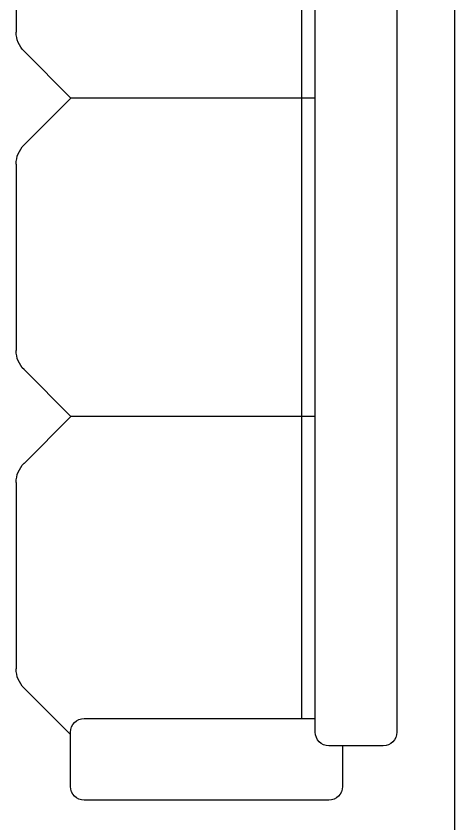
# Model space of a CAD drawing. Header units: millimetres. Extents: x -1292 to 2253, y 326 to 453.
# Drawn here: x 2096.692 to 2097.499, y 352.656 to 354.141 of the extents above; entities that cross this region are included whole.
import ezdxf

# ---------------------------------------------------------------- set-up
doc = ezdxf.new("R2010")
doc.units = ezdxf.units.MM
doc.header["$LTSCALE"] = 0.5
doc.layers.add('-HIDRO', color=8, linetype='Continuous')

# ---------------------------------------------------------------- blocks, each defined once
blk = doc.blocks.new('Sofá02_3')
at = {"layer": '-HIDRO'}
for p, q in [((0.87, 0), (-0.87, 0)), ((-0.895, -0.025), (-0.895, -0.1)), ((-0.895, -0.1), (-0.97, -0.1)), ((-0.895, -0.1), (-0.895, -0.125)), ((-0.995, -0.125), (-0.995, -0.575)), ((-0.87, -0.15), (0.87, -0.15)), ((-0.845, -0.575), (-0.845, -0.15)), ((-0.29, -0.15), (-0.29, -0.5993)), ((0.295, -0.15), (0.295, -0.5993)), ((-0.845, -0.175), (0.845, -0.175)), ((-0.97, -0.6), (-0.8743, -0.6)), ((-0.8743, -0.6), (-0.7889, -0.6854)), ((-0.8743, -0.6), (-0.87, -0.6)), ((-0.29, -0.5993), (-0.3761, -0.6854)), ((-0.29, -0.5993), (-0.2039, -0.6854)), ((0.295, -0.5993), (0.2089, -0.6854)), ((0.295, -0.5993), (0.3811, -0.6854)), ((-0.4114, -0.7), (-0.7536, -0.7)), ((0.1736, -0.7), (-0.1686, -0.7)), ((0.7743, -0.7), (0.4164, -0.7))]:
    blk.add_line(p, q, dxfattribs=at)
for centre, radius, start, end in [((-0.87, -0.025), 0.025, 90, 180), ((-0.97, -0.125), 0.025, 90, 180), ((-0.87, -0.125), 0.025, 180, 270), ((-0.97, -0.575), 0.025, 180, 270), ((-0.87, -0.575), 0.025, 270, 0), ((-0.7536, -0.65), 0.05, 225, 270), ((-0.4114, -0.65), 0.05, 270, 315), ((-0.1686, -0.65), 0.05, 225, 270), ((0.1736, -0.65), 0.05, 270, 315), ((0.4164, -0.65), 0.05, 225, 270)]:
    blk.add_arc(centre, radius, start, end, dxfattribs=at)

msp = doc.modelspace()

# ---------------------------------------------------------------- linework, layer by layer
at = {"layer": '-HIDRO', "ltscale": 0.05}
msp.add_line((2097.4987, 352.5212), (2097.4987, 354.1712), dxfattribs=at)

# ---------------------------------------------------------------- block references
at = {"layer": '-HIDRO', "xscale": -1, "rotation": 270}
msp.add_blockref('Sofá02_3', (2097.3921, 353.695), dxfattribs=at)

doc.saveas('drawing.dxf')
